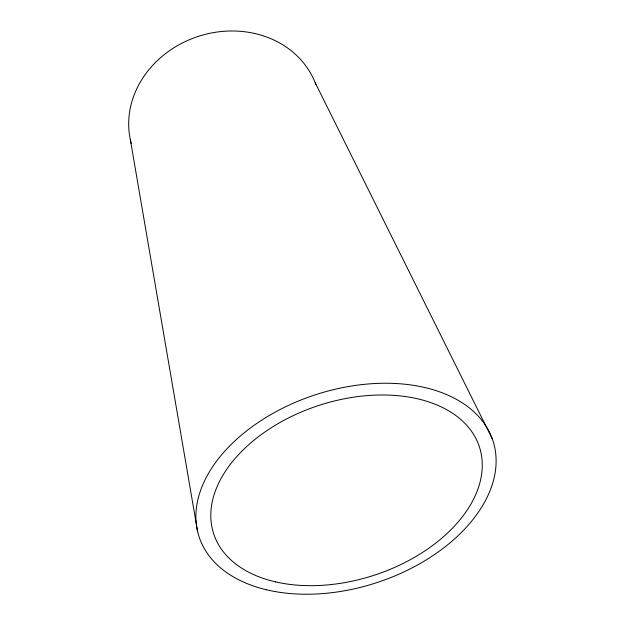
<?xml version="1.0" encoding="UTF-8"?>
<svg xmlns="http://www.w3.org/2000/svg" width="625" height="625" viewBox="0 0 625 625"><rect width="100%" height="100%" fill="white"/><g stroke="black" fill="none" stroke-linecap="round" stroke-linejoin="round"><path stroke-width="0.94" d="M315.195 82.758L492.328 438.945M130.352 139.727L197.562 531.266M131.258 143.492A96.977 84.945 -18.1 0 1 198.898 36.188A96.977 84.945 -18.1 0 1 315.875 84.555M266.43 589.766A154.578 98.82 -18.1 0 0 496.016 464.547A154.578 98.82 -18.1 0 0 275.586 411.906A154.578 98.82 -18.1 0 0 266.43 589.766M275.539 581.875A139.789 89.305 -18.1 0 0 482.219 467.633A139.789 89.305 -18.1 0 0 281.828 421.477A139.789 89.305 -18.1 0 0 275.539 581.875"/></g></svg>
